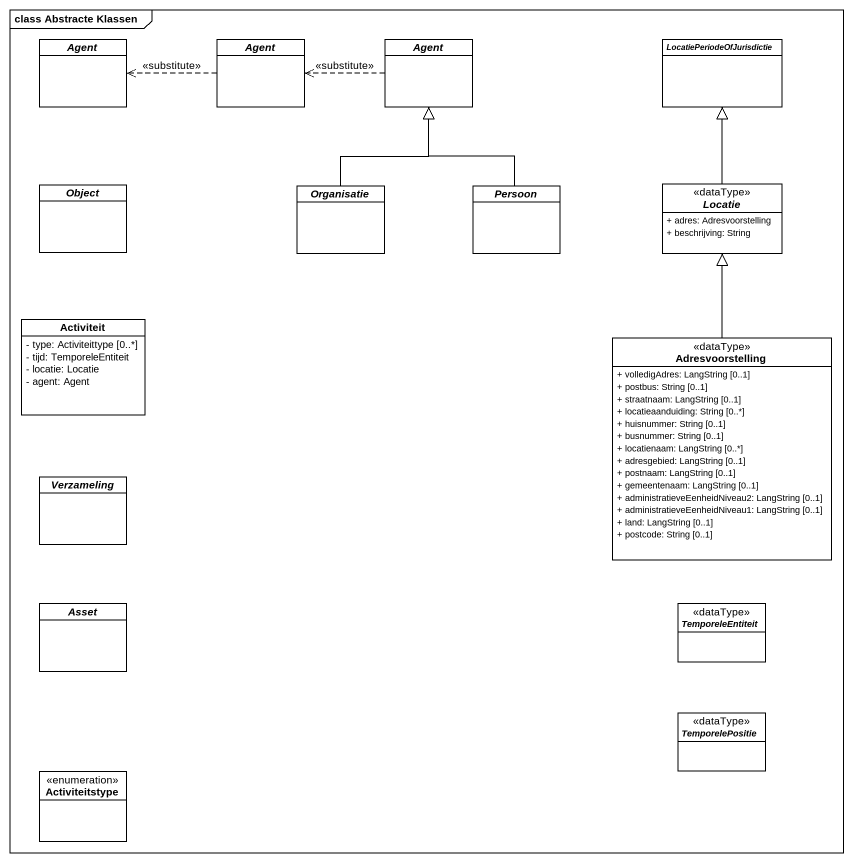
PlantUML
@startuml
mainframe class Abstracte Klassen
hide circle
hide empty members
skinparam classAttributeIconSize 0
abstract class "Agent" as Agent_
abstract class "Agent" as Agent__2
abstract class "Agent" as Agent__3
abstract class LocatiePeriodeOfJurisdictie
abstract class "Object" as Object_
abstract class Organisatie
abstract class Persoon
abstract class Locatie <<dataType>> {
  + adres: Adresvoorstelling
  + beschrijving: String
}
class Activiteit {
  - type: Activiteittype [0..*]
  - tijd: TemporeleEntiteit
  - locatie: Locatie
  - agent: Agent
}
class Adresvoorstelling <<dataType>> {
  + volledigAdres: LangString [0..1]
  + postbus: String [0..1]
  + straatnaam: LangString [0..1]
  + locatieaanduiding: String [0..*]
  + huisnummer: String [0..1]
  + busnummer: String [0..1]
  + locatienaam: LangString [0..*]
  + adresgebied: LangString [0..1]
  + postnaam: LangString [0..1]
  + gemeentenaam: LangString [0..1]
  + administratieveEenheidNiveau2: LangString [0..1]
  + administratieveEenheidNiveau1: LangString [0..1]
  + land: LangString [0..1]
  + postcode: String [0..1]
}
abstract class Verzameling
abstract class Asset
abstract class TemporeleEntiteit <<dataType>>
abstract class TemporelePositie <<dataType>>
enum Activiteitstype
Agent__2 .left.> Agent_ : <<substitute>>
Agent__3 .left.> Agent__2 : <<substitute>>
Organisatie -up-|> Agent__3
Persoon -up-|> Agent__3
Locatie -up-|> LocatiePeriodeOfJurisdictie
Adresvoorstelling -up-|> Locatie
@enduml
